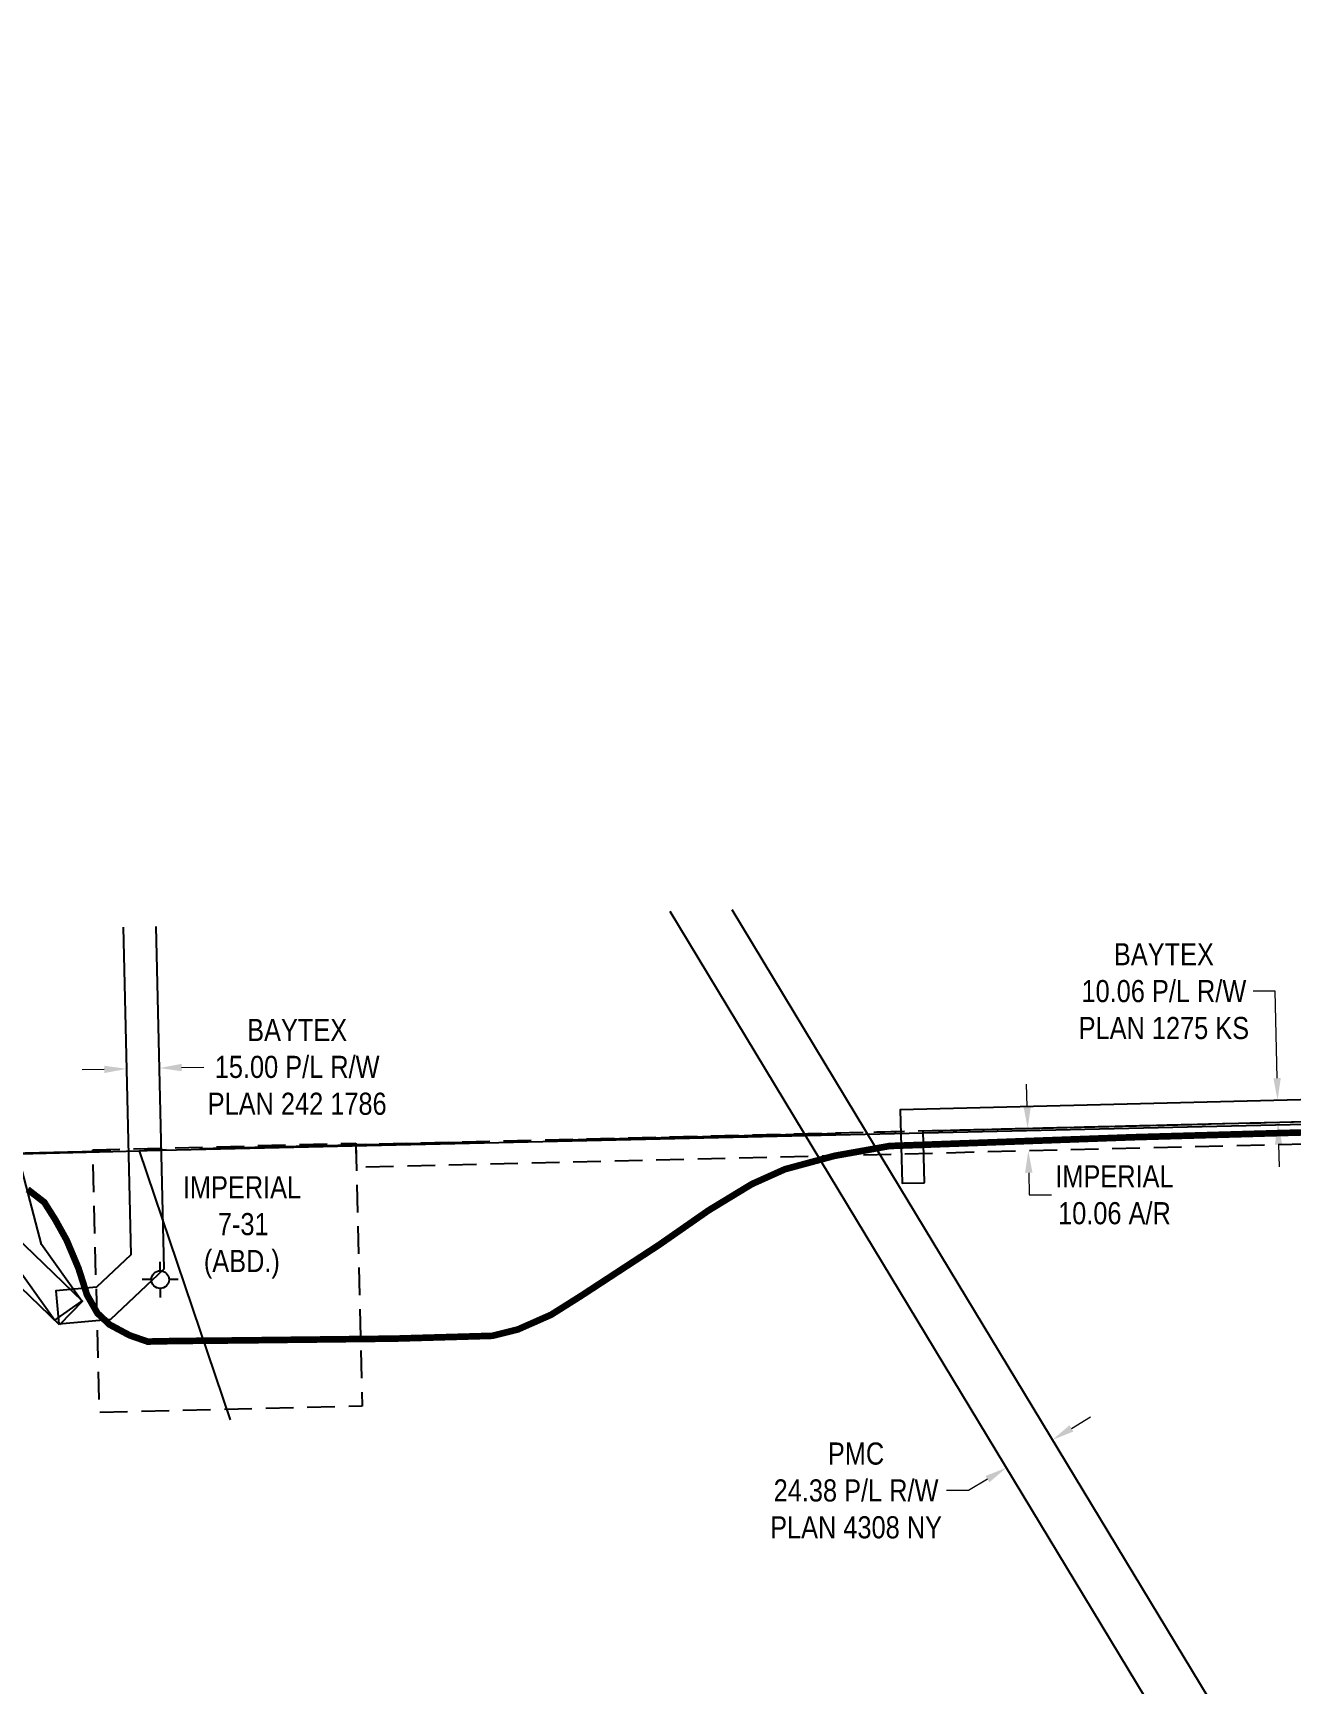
# Model space of a CAD drawing. Extents: x 88833 to 97610, y 5963373 to 5974710.
# Drawn here: x 94843 to 95411, y 5968904 to 5969649 of the extents above; entities that cross this region are included whole.
import ezdxf

# ---------------------------------------------------------------- set-up
doc = ezdxf.new("R2010")
doc.units = 0
doc.header["$LTSCALE"] = 5
doc.header["$PDSIZE"] = 5
doc.linetypes.add('foc-ACCESSROAD', pattern=[3.75, 2.5, -1.25])
doc.linetypes.add('foc-QUARTERLINE', pattern=[33, 25, -3, 2, -3])
doc.layers.get('Defpoints').update_dxf_attribs({"color": 9})
for name, color, linetype in [('AS-POWER', 104, 'foc-POWER'), ('AS-ROADS', 254, 'Continuous'), ('F-AR', 190, 'foc-ACCESSROAD'), ('F-RW', 190, 'Continuous'), ('F-WS', 190, 'foc-ACCESSROAD'), ('F-WS-S', 8, 'Continuous'), ('L-QSEC', 8, 'foc-QUARTERLINE')]:
    doc.layers.add(name, color=color, linetype=linetype)
for name, color, linetype, lineweight in [('F-AR-T', 190, 'Continuous', 9), ('F-RW-T', 190, 'Continuous', 9), ('F-WS-T', 190, 'Continuous', 9)]:
    doc.layers.add(name, color=color, linetype=linetype, lineweight=lineweight)
doc.styles.add('100L', font='ARIALN.TTF', dxfattribs={"height": 10})
doc.styles.add('80CG', font='ARIALN.TTF', dxfattribs={"height": 10})
doc.styles.add('foc-LtypeFont', font='ARIALN.TTF', dxfattribs={"height": 7.35})
doc.linetypes.add('foc-POWER', pattern='A,6,-1,["P",foc-LtypeFont,S=0.2,R=0,X=-0.625,Y=-0.75],-1.24,4', length=12.24)
doc.dimstyles.new('Compass 5 000', dxfattribs={"dimscale": 5, "dimtxt": 9, "dimasz": 2, "dimexe": 0.2, "dimexo": 0.0625, "dimgap": 0.5, "dimtad": 0, "dimtih": 1, "dimtoh": 1, "dimzin": 0, "dimdsep": 46, "dimtxsty": '80CG', "dimcen": 0.1, "dimse1": 1, "dimse2": 1, "dimclrd": 256, "dimclrt": 256, "dimaunit": 1, "dimadec": 4, "dimazin": 0, "dimtfac": 0.06, "dimtofl": 0, "dimtmove": 0, "dimatfit": 1, "dimfxl": 0.2, "dimtolj": 1, "dimtzin": 0, "dimlwd": -1, "dimarcsym": 0})

# ---------------------------------------------------------------- blocks, each defined once
blk = doc.blocks.new('*D459')
at = {"layer": 'Defpoints', "color": 0, "transparency": 16777216}
for p in [(95290.97, 5969034.53), (95270.12, 5969021.92), (95282.82, 5969000.93)]:
    blk.add_point(p, dxfattribs=at)
at = {"layer": 'F-RW-T', "transparency": 16777216}
for p, q in [((95312.22, 5969018.71), (95320.78, 5969023.89)), ((95274.26, 5968995.76), (95265.7, 5968990.59)), ((95265.7, 5968990.59), (95255.7, 5968990.59))]:
    blk.add_line(p, q, dxfattribs=at)
for points in [[(95311.36, 5969020.14), (95313.08, 5969017.29), (95303.66, 5969013.54)], [(95273.4, 5968997.19), (95275.12, 5968994.33), (95282.82, 5969000.93)]]:
    blk.add_solid(points, dxfattribs=at)
at = {"layer": 'F-RW-T', "transparency": 16777216, "insert": (95214.85, 5968990.59), "char_height": 10, "attachment_point": 5, "style": '80CG'}
blk.add_mtext('\\A1;PMC\\P24.38 P/L R/W\\PPLAN 4308 NY', dxfattribs=at)
blk = doc.blocks.new('*D460')
at = {"layer": 'Defpoints', "color": 0, "transparency": 16777216}
for p in [(95396.76, 5969166.83), (95405.39, 5969167.02), (95396.99, 5969156.79)]:
    blk.add_point(p, dxfattribs=at)
at = {"layer": 'F-RW-T', "transparency": 16777216}
for p, q in [((95404.3, 5969216.31), (95394.3, 5969216.31)), ((95405.17, 5969177.02), (95404.3, 5969216.31)), ((95405.84, 5969146.99), (95406.06, 5969136.99))]:
    blk.add_line(p, q, dxfattribs=at)
for points in [[(95406.84, 5969177.06), (95403.51, 5969176.98), (95405.39, 5969167.02)], [(95407.5, 5969147.02), (95404.17, 5969146.95), (95405.62, 5969156.98)]]:
    blk.add_solid(points, dxfattribs=at)
at = {"layer": 'F-RW-T', "transparency": 16777216, "insert": (95354.01, 5969216.31), "char_height": 10, "attachment_point": 5, "style": '80CG'}
blk.add_mtext('\\A1;BAYTEX\\P10.06 P/L R/W\\PPLAN 1275 KS', dxfattribs=at)
blk = doc.blocks.new('*D461')
at = {"layer": 'Defpoints', "color": 0, "transparency": 16777216}
for p in [(94899.99, 5969181.59), (94886.62, 5969114.39), (94901.59, 5969114.75)]:
    blk.add_point(p, dxfattribs=at)
at = {"layer": 'F-RW-T', "transparency": 16777216}
for p, q in [((94875.02, 5969180.99), (94865.03, 5969180.75)), ((94909.99, 5969181.83), (94919.98, 5969182.06))]:
    blk.add_line(p, q, dxfattribs=at)
for points in [[(94874.98, 5969182.66), (94875.06, 5969179.32), (94885.02, 5969181.23)], [(94909.95, 5969183.49), (94910.03, 5969180.16), (94899.99, 5969181.59)]]:
    blk.add_solid(points, dxfattribs=at)
at = {"layer": 'F-RW-T', "transparency": 16777216, "insert": (94962.21, 5969182.06), "char_height": 10, "attachment_point": 5, "style": '80CG'}
blk.add_mtext('\\A1;BAYTEX\\P15.00 P/L R/W\\PPLAN 242 1786', dxfattribs=at)
blk = doc.blocks.new('GABD')
for p, q in [((0, 0.81), (0, 1.62)), ((-0.81, 0), (-1.62, 0)), ((1.62, 0), (0.81, 0)), ((0, -0.81), (0, -1.62))]:
    blk.add_line(p, q)
blk.add_circle((0, 0), 0.8)
blk = doc.blocks.new('*D1232')
at = {"layer": 'Defpoints', "color": 0, "transparency": 16777216}
for p in [(95288.88, 5969154.21), (95289.13, 5969144.16), (95292.7, 5969144.25)]:
    blk.add_point(p, dxfattribs=at)
at = {"layer": 'F-AR-T', "transparency": 16777216}
for p, q in [((95292.21, 5969164.29), (95291.96, 5969174.29)), ((95292.94, 5969134.25), (95293.18, 5969124.25)), ((95293.18, 5969124.25), (95303.18, 5969124.25))]:
    blk.add_line(p, q, dxfattribs=at)
for points in [[(95293.87, 5969164.33), (95290.54, 5969164.25), (95292.45, 5969154.3)], [(95294.61, 5969134.29), (95291.27, 5969134.21), (95292.7, 5969144.25)]]:
    blk.add_solid(points, dxfattribs=at)
at = {"layer": 'F-AR-T', "transparency": 16777216, "insert": (95331.66, 5969124.25), "char_height": 10, "attachment_point": 5, "style": '80CG'}
blk.add_mtext('\\A1;IMPERIAL\\P10.06 A/R', dxfattribs=at)

msp = doc.modelspace()

# ---------------------------------------------------------------- linework, layer by layer
at = {"layer": 'AS-POWER', "flags": 128}
for points in [[(93917.11, 5969649.49), (93928.024, 5969120.177), (94302.367, 5969129.534), (94630.654, 5969137.739), (94731.25, 5969140.253), (94830.668, 5969142.738), (94890.932, 5969144.245)], [(94932.142, 5969022.528), (94890.932, 5969144.245), (94894.391, 5969144.33), (95556.781, 5969159.393)]]:
    msp.add_lwpolyline(points, dxfattribs=at)
at = {"layer": 'AS-ROADS', "flags": 128}
msp.add_lwpolyline([(94840.355, 5969126.759, 2.998, 2.998, 0), (94847.9, 5969120.913, 2.998, 2.998, 0), (94852.817, 5969113.119, 2.998, 2.998, 0), (94857.982, 5969103.837, 2.998, 2.998, 0), (94863.405, 5969090.964, 2.998, 2.998, 0), (94867.202, 5969079.04, 2.998, 2.998, 0), (94871.948, 5969070.753, 2.998, 2.998, 0), (94877.415, 5969065.632, 2.998, 2.998, 0), (94886.469, 5969060.766, 2.998, 2.998, 0), (94894.583, 5969057.949, 2.998, 2.998, 0), (94907.224, 5969058.205, 2.998, 2.998, 0), (94934.795, 5969058.466, 2.998, 2.998, 0), (95006.149, 5969059.282, 2.998, 2.998, 0), (95050.395, 5969060.55, 2.998, 2.998, 0), (95062.055, 5969063.463, 2.998, 2.998, 0), (95077.008, 5969070.076, 2.998, 2.998, 0), (95090.468, 5969078.558, 2.998, 2.998, 0), (95125.918, 5969101.732, 2.998, 2.998, 0), (95148.132, 5969117.217, 2.998, 2.998, 0), (95167.741, 5969129.14, 2.998, 2.998, 0), (95182.688, 5969135.854, 2.998, 2.998, 0), (95205.087, 5969141.91, 2.998, 2.998, 0), (95229.975, 5969146.356, 2.998, 2.998, 0), (95285.119, 5969148.337, 2.998, 2.998, 0), (95339.903, 5969150.318, 2.998, 2.998, 0), (95445.198, 5969153.291, 2.998, 2.998, 0)], format="xyseb", dxfattribs=at)
at = {"layer": 'F-AR', "flags": 128}
msp.add_lwpolyline([(95536.655, 5969160.249), (94988.71, 5969146.893), (94988.96, 5969136.844), (94988.96, 5969136.844), (95536.871, 5969150.199)], dxfattribs=at)
at = {"layer": 'F-RW', "flags": 128}
for points in [[(95158.745, 5969253.197), (95219.166, 5969153.275), (95521.667, 5968653.024), (95547.838, 5968638.719), (95548.44, 5968610.622), (95504.222, 5968634.79), (95191.121, 5969152.574), (95130.763, 5969252.385)], [(94883.492, 5969245.212), (94887.029, 5969097.144), (94871.486, 5969082.539), (94853.186, 5969080.923), (94854.502, 5969066.009), (94877.964, 5969068.08), (94902.157, 5969090.814), (94898.458, 5969245.646)], [(94831.6, 5969100.3), (94832.908, 5969095.317), (94852.683, 5969067.565), (94864.891, 5969076.266), (94846.709, 5969101.781), (94830.185, 5969164.741)]]:
    msp.add_lwpolyline(points, dxfattribs=at)
for points in [[(94854.809, 5969065.497), (94775.637, 5969141.703), (94753.418, 5969163.09), (94730.478, 5969162.498), (94283.349, 5969150.961), (93907.772, 5969141.271), (93862.889, 5969140.113), (93683.834, 5969028.87), (93675.936, 5969041.582), (93858.442, 5969154.969), (93907.386, 5969156.231), (94282.963, 5969165.922), (94730.092, 5969177.459), (94759.288, 5969178.212), (94786.016, 5969152.486), (94865.187, 5969076.279)], [(95245.728, 5969129.779), (95245.137, 5969153.143), (95536.655, 5969160.249), (95536.435, 5969170.293), (95234.841, 5969162.723), (95235.681, 5969129.528)]]:
    msp.add_lwpolyline(points, close=True, dxfattribs=at)
at = {"layer": 'F-WS', "flags": 128}
msp.add_lwpolyline([(94988.695, 5969147.612), (94991.652, 5969028.779), (94872.819, 5969025.822), (94869.862, 5969144.655)], close=True, dxfattribs=at)
at = {"layer": 'L-QSEC', "flags": 128}
msp.add_lwpolyline([(93928.301, 5969121.045), (95536.655, 5969160.249)], dxfattribs=at)

# ---------------------------------------------------------------- block references
at = {"layer": 'F-WS-S', "color": 5, "xscale": 5, "yscale": 5, "zscale": 5}
msp.add_blockref('GABD', (94900.292, 5969085.954), dxfattribs=at)

# ---------------------------------------------------------------- texts
at = {"layer": 'F-WS-T', "insert": (94917.947, 5969132.722), "char_height": 10, "attachment_point": 1, "style": '100L'}
msp.add_mtext_dynamic_manual_height_columns('\\pi-7.4058;IMPERIAL\\P\\pi8.4298;7-31\\P\\pi2.0826;(ABD.)', width=37.13933, gutter_width=55, heights=[0], dxfattribs=at)

# ---------------------------------------------------------------- dimensions: what is measured, and where the dimension line sits
at = {"layer": 'F-AR-T'}
dim = msp.add_aligned_dim(p1=(95288.884, 5969154.21), p2=(95289.129, 5969144.161), distance=3.568, text='IMPERIAL\\P10.06 A/R', dimstyle='Compass 5 000', dxfattribs=at)
dim.commit()
dim.dimension.update_dxf_attribs({"geometry": '*D1232', "text_midpoint": (95331.659, 5969124.253)})
at = {"layer": 'F-RW-T'}
for base, p1, p2, angle, text, picture, middle in [((95405.393, 5969167.024), (95396.986, 5969156.793), (95396.763, 5969166.832), 91.271069, 'BAYTEX\\P10.06 P/L R/W\\PPLAN 1275 KS', '*D460', (95354.01, 5969216.306)), ((94899.988, 5969181.587), (94886.617, 5969114.392), (94901.585, 5969114.75), 1.368721, 'BAYTEX\\P15.00 P/L R/W\\PPLAN 242 1786', '*D461', (94962.213, 5969182.065))]:
    dim = msp.add_linear_dim(base=base, p1=p1, p2=p2, angle=angle, text=text, dimstyle='Compass 5 000', dxfattribs=at)
    dim.commit()
    dim.dimension.update_dxf_attribs({"geometry": picture, "text_midpoint": middle, "dimtype": 161})
dim = msp.add_aligned_dim(p1=(95290.971, 5969034.529), p2=(95270.125, 5969021.923), distance=24.528, text='PMC\\P24.38 P/L R/W\\PPLAN 4308 NY', dimstyle='Compass 5 000', dxfattribs=at)
dim.commit()
dim.dimension.update_dxf_attribs({"geometry": '*D459', "text_midpoint": (95214.846, 5968990.585)})

doc.saveas('drawing.dxf')
